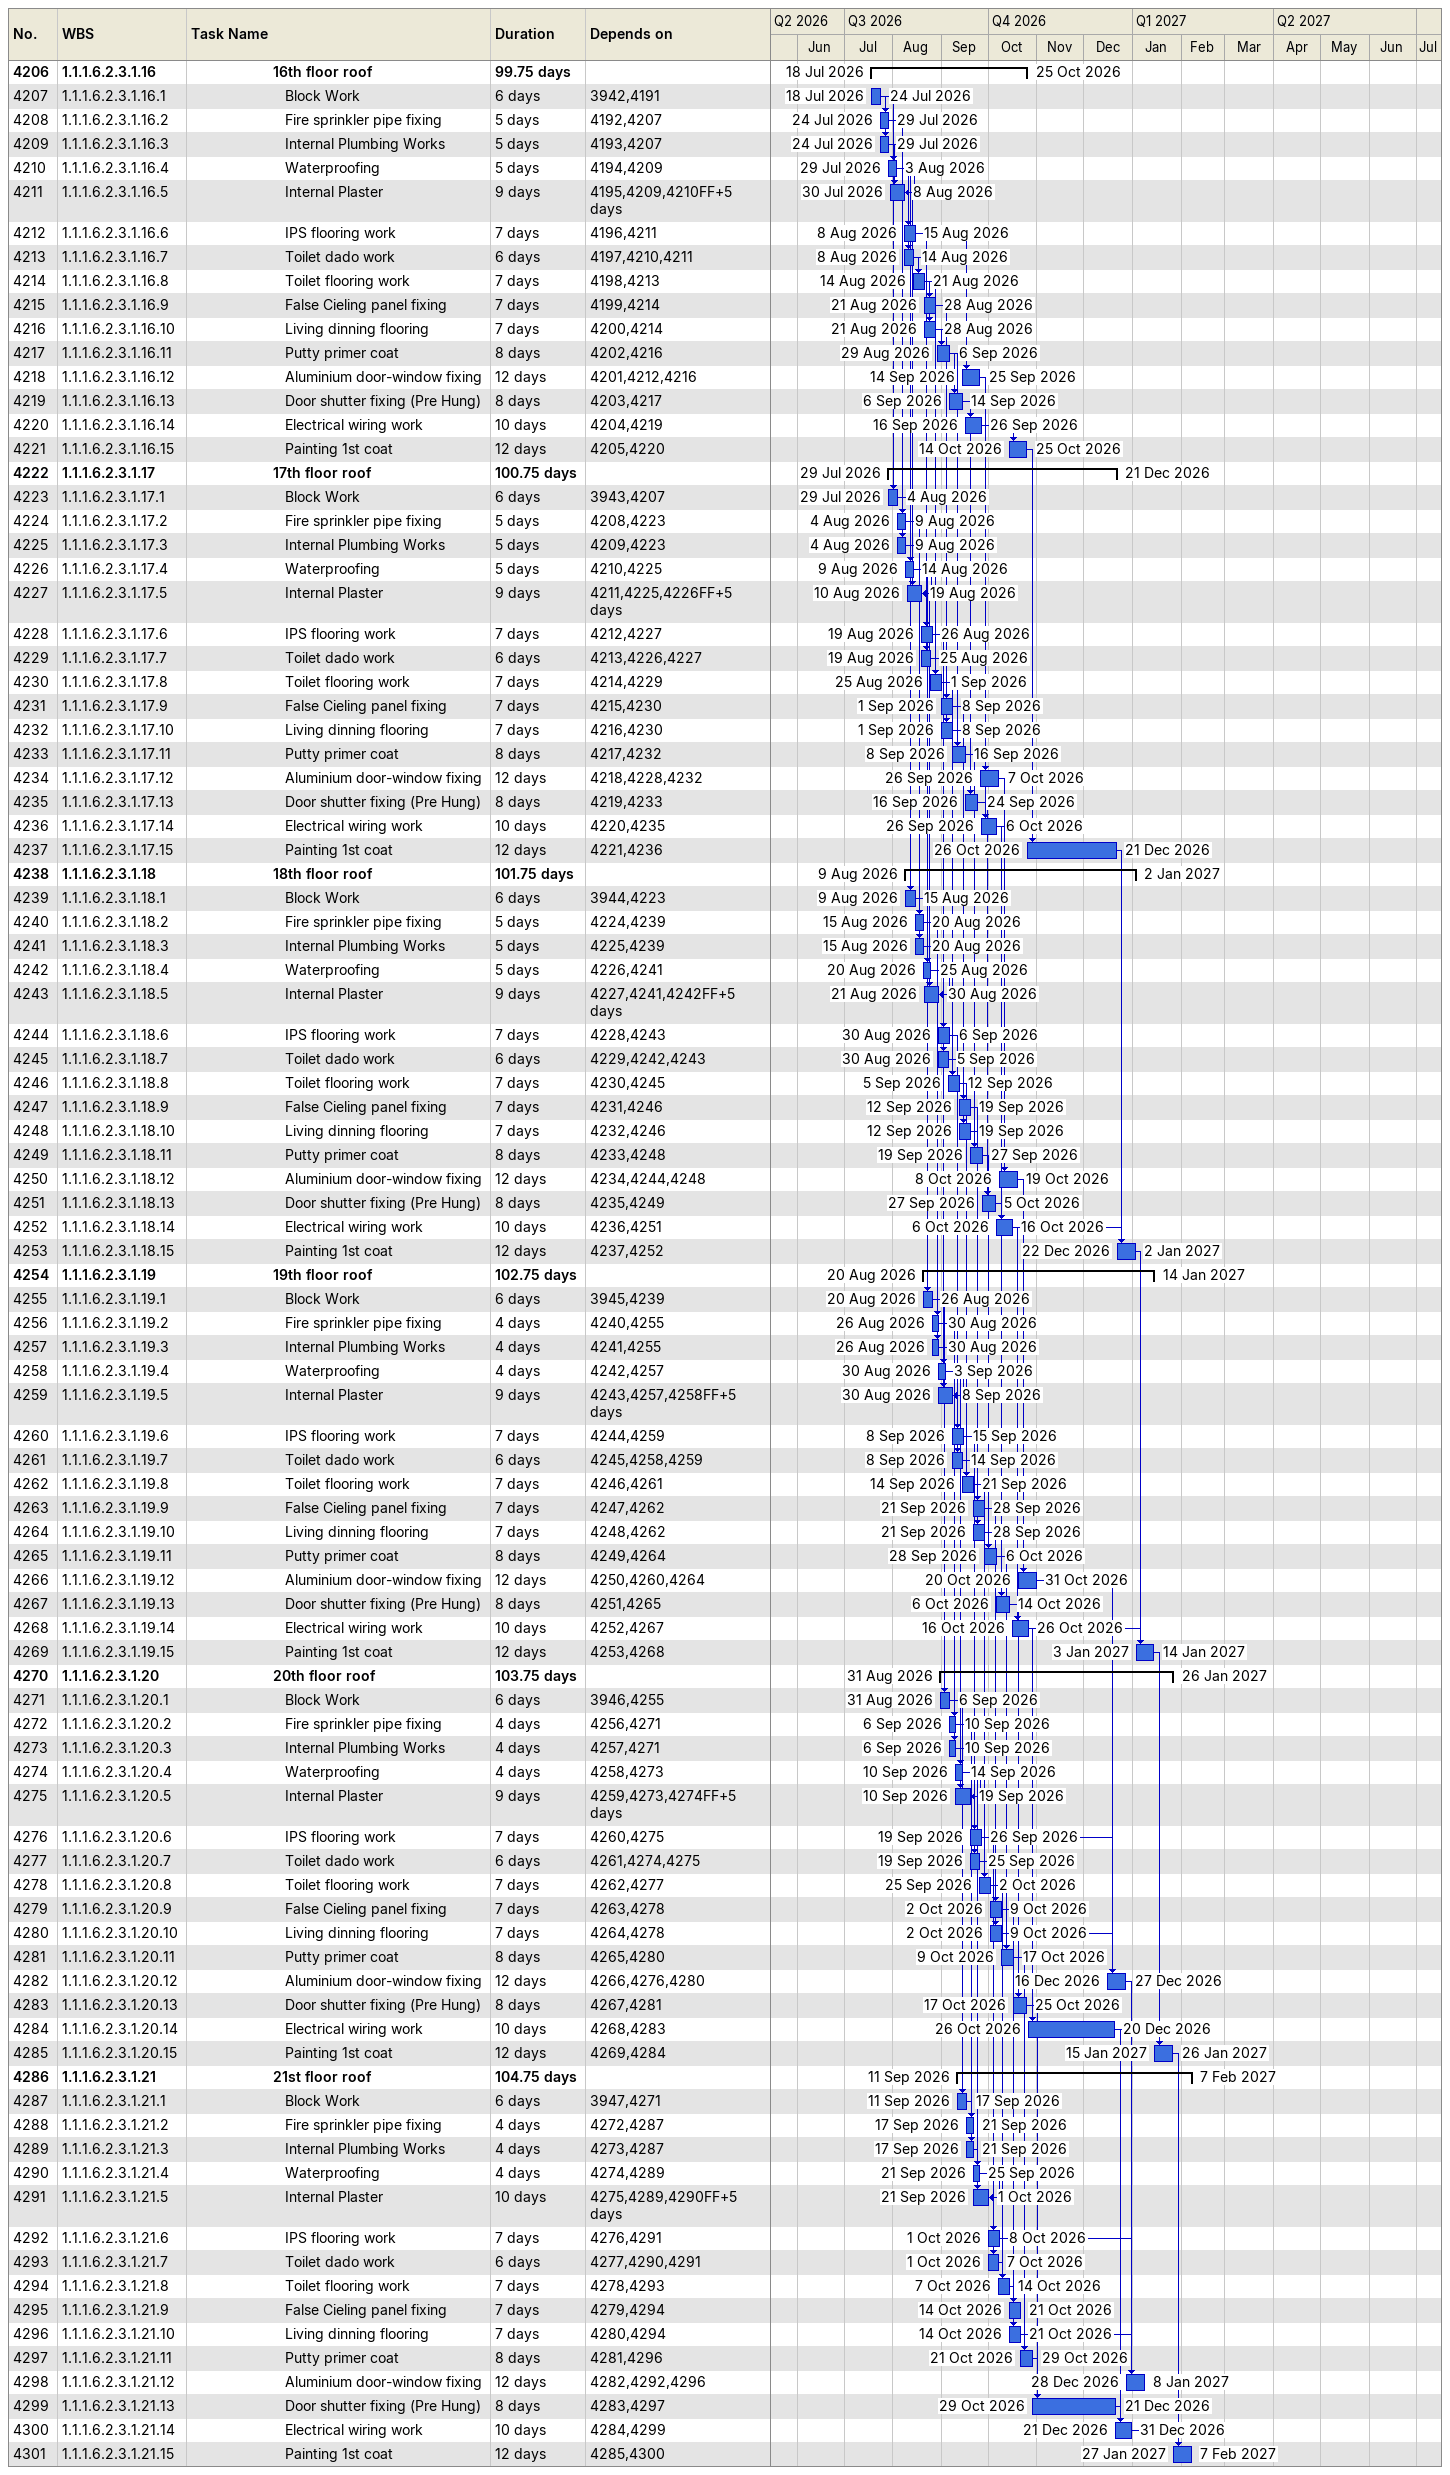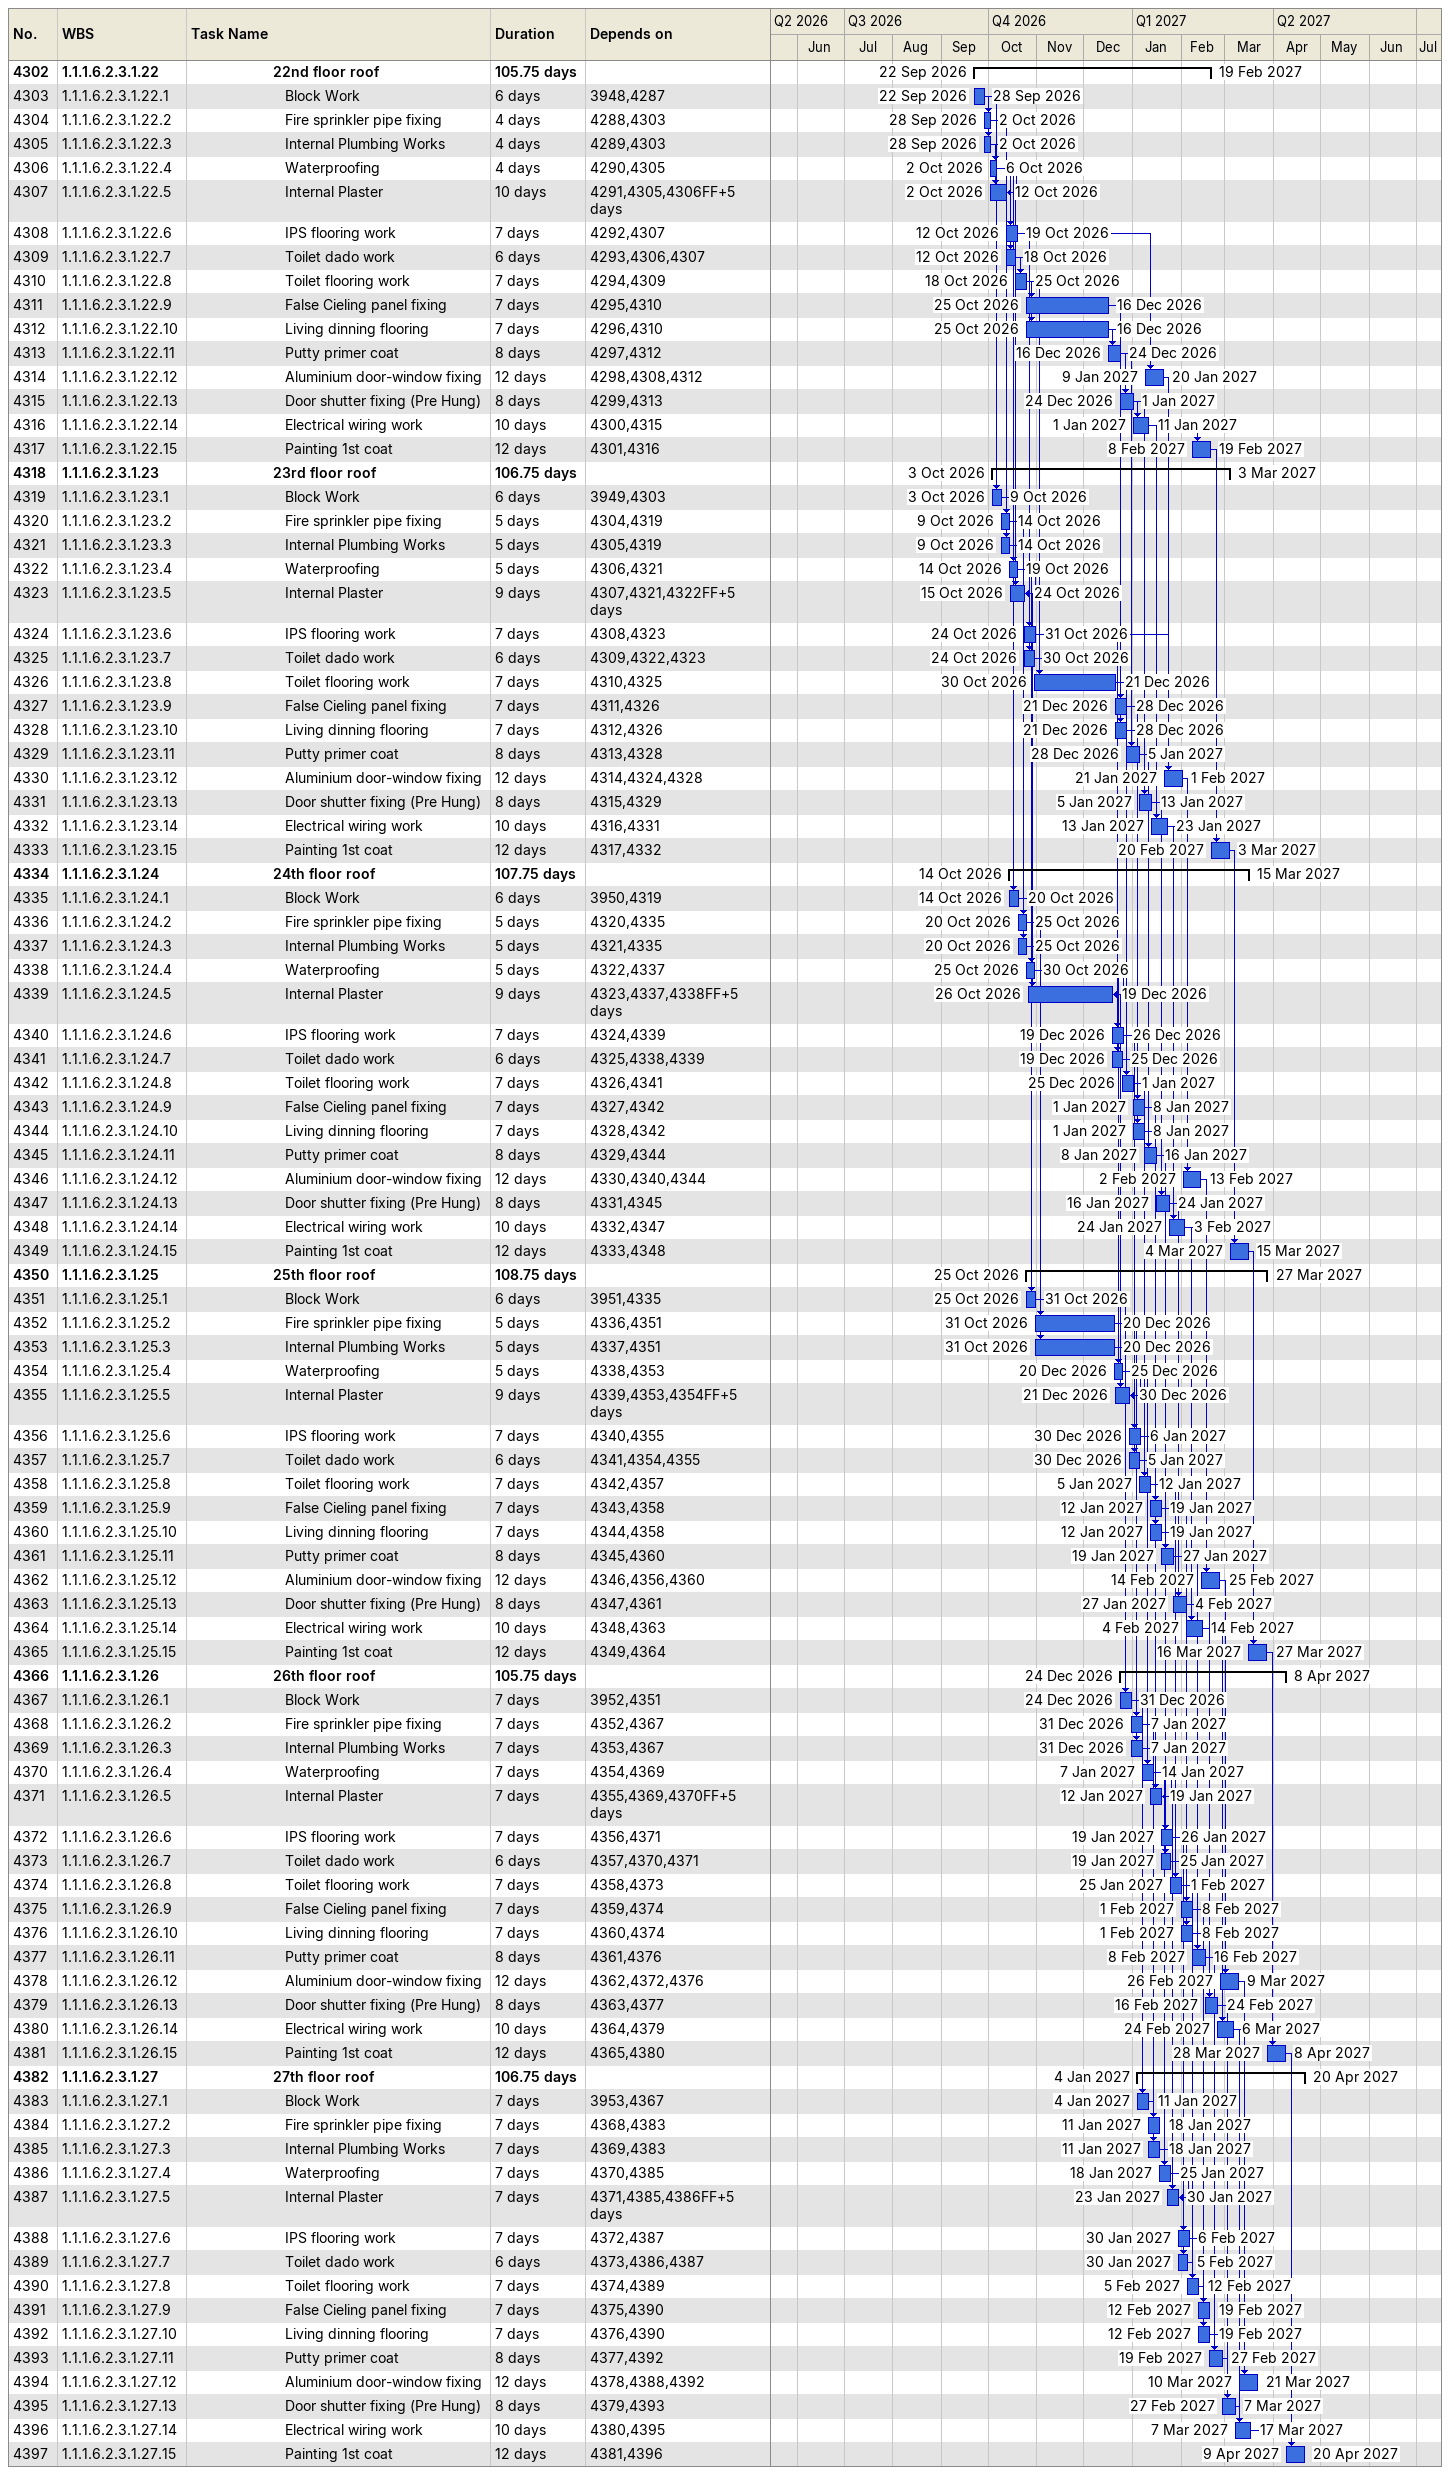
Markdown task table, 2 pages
| ID | WBS | Task | Duration | Start | Finish | Predecessors |
|---|---|---|---|---|---|---|
| 4206 | 1.1.1.6.2.3.1.16 | **16th floor roof** | 99.75d | 2026-07-18 | 2026-10-25 |  |
| 4207 | 1.1.1.6.2.3.1.16.1 | Block Work | 6d | 2026-07-18 | 2026-07-24 | 3942, 4191 |
| 4208 | 1.1.1.6.2.3.1.16.2 | Fire sprinkler pipe fixing | 5d | 2026-07-24 | 2026-07-29 | 4192, 4207 |
| 4209 | 1.1.1.6.2.3.1.16.3 | Internal Plumbing Works | 5d | 2026-07-24 | 2026-07-29 | 4193, 4207 |
| 4210 | 1.1.1.6.2.3.1.16.4 | Waterproofing | 5d | 2026-07-29 | 2026-08-03 | 4194, 4209 |
| 4211 | 1.1.1.6.2.3.1.16.5 | Internal Plaster | 9d | 2026-07-30 | 2026-08-08 | 4195, 4209, 4210FF+5d |
| 4212 | 1.1.1.6.2.3.1.16.6 | IPS flooring work | 7d | 2026-08-08 | 2026-08-15 | 4196, 4211 |
| 4213 | 1.1.1.6.2.3.1.16.7 | Toilet dado work | 6d | 2026-08-08 | 2026-08-14 | 4197, 4210, 4211 |
| 4214 | 1.1.1.6.2.3.1.16.8 | Toilet flooring work | 7d | 2026-08-14 | 2026-08-21 | 4198, 4213 |
| 4215 | 1.1.1.6.2.3.1.16.9 | False Cieling panel fixing | 7d | 2026-08-21 | 2026-08-28 | 4199, 4214 |
| 4216 | 1.1.1.6.2.3.1.16.10 | Living dinning flooring | 7d | 2026-08-21 | 2026-08-28 | 4200, 4214 |
| 4217 | 1.1.1.6.2.3.1.16.11 | Putty primer coat | 8d | 2026-08-29 | 2026-09-06 | 4202, 4216 |
| 4218 | 1.1.1.6.2.3.1.16.12 | Aluminium door-window fixing | 12d | 2026-09-14 | 2026-09-25 | 4201, 4212, 4216 |
| 4219 | 1.1.1.6.2.3.1.16.13 | Door shutter fixing (Pre Hung) | 8d | 2026-09-06 | 2026-09-14 | 4203, 4217 |
| 4220 | 1.1.1.6.2.3.1.16.14 | Electrical wiring work | 10d | 2026-09-16 | 2026-09-26 | 4204, 4219 |
| 4221 | 1.1.1.6.2.3.1.16.15 | Painting 1st coat | 12d | 2026-10-14 | 2026-10-25 | 4205, 4220 |
| 4222 | 1.1.1.6.2.3.1.17 | **17th floor roof** | 100.75d | 2026-07-29 | 2026-12-21 |  |
| 4223 | 1.1.1.6.2.3.1.17.1 | Block Work | 6d | 2026-07-29 | 2026-08-04 | 3943, 4207 |
| 4224 | 1.1.1.6.2.3.1.17.2 | Fire sprinkler pipe fixing | 5d | 2026-08-04 | 2026-08-09 | 4208, 4223 |
| 4225 | 1.1.1.6.2.3.1.17.3 | Internal Plumbing Works | 5d | 2026-08-04 | 2026-08-09 | 4209, 4223 |
| 4226 | 1.1.1.6.2.3.1.17.4 | Waterproofing | 5d | 2026-08-09 | 2026-08-14 | 4210, 4225 |
| 4227 | 1.1.1.6.2.3.1.17.5 | Internal Plaster | 9d | 2026-08-10 | 2026-08-19 | 4211, 4225, 4226FF+5d |
| 4228 | 1.1.1.6.2.3.1.17.6 | IPS flooring work | 7d | 2026-08-19 | 2026-08-26 | 4212, 4227 |
| 4229 | 1.1.1.6.2.3.1.17.7 | Toilet dado work | 6d | 2026-08-19 | 2026-08-25 | 4213, 4226, 4227 |
| 4230 | 1.1.1.6.2.3.1.17.8 | Toilet flooring work | 7d | 2026-08-25 | 2026-09-01 | 4214, 4229 |
| 4231 | 1.1.1.6.2.3.1.17.9 | False Cieling panel fixing | 7d | 2026-09-01 | 2026-09-08 | 4215, 4230 |
| 4232 | 1.1.1.6.2.3.1.17.10 | Living dinning flooring | 7d | 2026-09-01 | 2026-09-08 | 4216, 4230 |
| 4233 | 1.1.1.6.2.3.1.17.11 | Putty primer coat | 8d | 2026-09-08 | 2026-09-16 | 4217, 4232 |
| 4234 | 1.1.1.6.2.3.1.17.12 | Aluminium door-window fixing | 12d | 2026-09-26 | 2026-10-07 | 4218, 4228, 4232 |
| 4235 | 1.1.1.6.2.3.1.17.13 | Door shutter fixing (Pre Hung) | 8d | 2026-09-16 | 2026-09-24 | 4219, 4233 |
| 4236 | 1.1.1.6.2.3.1.17.14 | Electrical wiring work | 10d | 2026-09-26 | 2026-10-06 | 4220, 4235 |
| 4237 | 1.1.1.6.2.3.1.17.15 | Painting 1st coat | 12d | 2026-10-26 | 2026-12-21 | 4221, 4236 |
| 4238 | 1.1.1.6.2.3.1.18 | **18th floor roof** | 101.75d | 2026-08-09 | 2027-01-02 |  |
| 4239 | 1.1.1.6.2.3.1.18.1 | Block Work | 6d | 2026-08-09 | 2026-08-15 | 3944, 4223 |
| 4240 | 1.1.1.6.2.3.1.18.2 | Fire sprinkler pipe fixing | 5d | 2026-08-15 | 2026-08-20 | 4224, 4239 |
| 4241 | 1.1.1.6.2.3.1.18.3 | Internal Plumbing Works | 5d | 2026-08-15 | 2026-08-20 | 4225, 4239 |
| 4242 | 1.1.1.6.2.3.1.18.4 | Waterproofing | 5d | 2026-08-20 | 2026-08-25 | 4226, 4241 |
| 4243 | 1.1.1.6.2.3.1.18.5 | Internal Plaster | 9d | 2026-08-21 | 2026-08-30 | 4227, 4241, 4242FF+5d |
| 4244 | 1.1.1.6.2.3.1.18.6 | IPS flooring work | 7d | 2026-08-30 | 2026-09-06 | 4228, 4243 |
| 4245 | 1.1.1.6.2.3.1.18.7 | Toilet dado work | 6d | 2026-08-30 | 2026-09-05 | 4229, 4242, 4243 |
| 4246 | 1.1.1.6.2.3.1.18.8 | Toilet flooring work | 7d | 2026-09-05 | 2026-09-12 | 4230, 4245 |
| 4247 | 1.1.1.6.2.3.1.18.9 | False Cieling panel fixing | 7d | 2026-09-12 | 2026-09-19 | 4231, 4246 |
| 4248 | 1.1.1.6.2.3.1.18.10 | Living dinning flooring | 7d | 2026-09-12 | 2026-09-19 | 4232, 4246 |
| 4249 | 1.1.1.6.2.3.1.18.11 | Putty primer coat | 8d | 2026-09-19 | 2026-09-27 | 4233, 4248 |
| 4250 | 1.1.1.6.2.3.1.18.12 | Aluminium door-window fixing | 12d | 2026-10-08 | 2026-10-19 | 4234, 4244, 4248 |
| 4251 | 1.1.1.6.2.3.1.18.13 | Door shutter fixing (Pre Hung) | 8d | 2026-09-27 | 2026-10-05 | 4235, 4249 |
| 4252 | 1.1.1.6.2.3.1.18.14 | Electrical wiring work | 10d | 2026-10-06 | 2026-10-16 | 4236, 4251 |
| 4253 | 1.1.1.6.2.3.1.18.15 | Painting 1st coat | 12d | 2026-12-22 | 2027-01-02 | 4237, 4252 |
| 4254 | 1.1.1.6.2.3.1.19 | **19th floor roof** | 102.75d | 2026-08-20 | 2027-01-14 |  |
| 4255 | 1.1.1.6.2.3.1.19.1 | Block Work | 6d | 2026-08-20 | 2026-08-26 | 3945, 4239 |
| 4256 | 1.1.1.6.2.3.1.19.2 | Fire sprinkler pipe fixing | 4d | 2026-08-26 | 2026-08-30 | 4240, 4255 |
| 4257 | 1.1.1.6.2.3.1.19.3 | Internal Plumbing Works | 4d | 2026-08-26 | 2026-08-30 | 4241, 4255 |
| 4258 | 1.1.1.6.2.3.1.19.4 | Waterproofing | 4d | 2026-08-30 | 2026-09-03 | 4242, 4257 |
| 4259 | 1.1.1.6.2.3.1.19.5 | Internal Plaster | 9d | 2026-08-30 | 2026-09-08 | 4243, 4257, 4258FF+5d |
| 4260 | 1.1.1.6.2.3.1.19.6 | IPS flooring work | 7d | 2026-09-08 | 2026-09-15 | 4244, 4259 |
| 4261 | 1.1.1.6.2.3.1.19.7 | Toilet dado work | 6d | 2026-09-08 | 2026-09-14 | 4245, 4258, 4259 |
| 4262 | 1.1.1.6.2.3.1.19.8 | Toilet flooring work | 7d | 2026-09-14 | 2026-09-21 | 4246, 4261 |
| 4263 | 1.1.1.6.2.3.1.19.9 | False Cieling panel fixing | 7d | 2026-09-21 | 2026-09-28 | 4247, 4262 |
| 4264 | 1.1.1.6.2.3.1.19.10 | Living dinning flooring | 7d | 2026-09-21 | 2026-09-28 | 4248, 4262 |
| 4265 | 1.1.1.6.2.3.1.19.11 | Putty primer coat | 8d | 2026-09-28 | 2026-10-06 | 4249, 4264 |
| 4266 | 1.1.1.6.2.3.1.19.12 | Aluminium door-window fixing | 12d | 2026-10-20 | 2026-10-31 | 4250, 4260, 4264 |
| 4267 | 1.1.1.6.2.3.1.19.13 | Door shutter fixing (Pre Hung) | 8d | 2026-10-06 | 2026-10-14 | 4251, 4265 |
| 4268 | 1.1.1.6.2.3.1.19.14 | Electrical wiring work | 10d | 2026-10-16 | 2026-10-26 | 4252, 4267 |
| 4269 | 1.1.1.6.2.3.1.19.15 | Painting 1st coat | 12d | 2027-01-03 | 2027-01-14 | 4253, 4268 |
| 4270 | 1.1.1.6.2.3.1.20 | **20th floor roof** | 103.75d | 2026-08-31 | 2027-01-26 |  |
| 4271 | 1.1.1.6.2.3.1.20.1 | Block Work | 6d | 2026-08-31 | 2026-09-06 | 3946, 4255 |
| 4272 | 1.1.1.6.2.3.1.20.2 | Fire sprinkler pipe fixing | 4d | 2026-09-06 | 2026-09-10 | 4256, 4271 |
| 4273 | 1.1.1.6.2.3.1.20.3 | Internal Plumbing Works | 4d | 2026-09-06 | 2026-09-10 | 4257, 4271 |
| 4274 | 1.1.1.6.2.3.1.20.4 | Waterproofing | 4d | 2026-09-10 | 2026-09-14 | 4258, 4273 |
| 4275 | 1.1.1.6.2.3.1.20.5 | Internal Plaster | 9d | 2026-09-10 | 2026-09-19 | 4259, 4273, 4274FF+5d |
| 4276 | 1.1.1.6.2.3.1.20.6 | IPS flooring work | 7d | 2026-09-19 | 2026-09-26 | 4260, 4275 |
| 4277 | 1.1.1.6.2.3.1.20.7 | Toilet dado work | 6d | 2026-09-19 | 2026-09-25 | 4261, 4274, 4275 |
| 4278 | 1.1.1.6.2.3.1.20.8 | Toilet flooring work | 7d | 2026-09-25 | 2026-10-02 | 4262, 4277 |
| 4279 | 1.1.1.6.2.3.1.20.9 | False Cieling panel fixing | 7d | 2026-10-02 | 2026-10-09 | 4263, 4278 |
| 4280 | 1.1.1.6.2.3.1.20.10 | Living dinning flooring | 7d | 2026-10-02 | 2026-10-09 | 4264, 4278 |
| 4281 | 1.1.1.6.2.3.1.20.11 | Putty primer coat | 8d | 2026-10-09 | 2026-10-17 | 4265, 4280 |
| 4282 | 1.1.1.6.2.3.1.20.12 | Aluminium door-window fixing | 12d | 2026-12-16 | 2026-12-27 | 4266, 4276, 4280 |
| 4283 | 1.1.1.6.2.3.1.20.13 | Door shutter fixing (Pre Hung) | 8d | 2026-10-17 | 2026-10-25 | 4267, 4281 |
| 4284 | 1.1.1.6.2.3.1.20.14 | Electrical wiring work | 10d | 2026-10-26 | 2026-12-20 | 4268, 4283 |
| 4285 | 1.1.1.6.2.3.1.20.15 | Painting 1st coat | 12d | 2027-01-15 | 2027-01-26 | 4269, 4284 |
| 4286 | 1.1.1.6.2.3.1.21 | **21st floor roof** | 104.75d | 2026-09-11 | 2027-02-07 |  |
| 4287 | 1.1.1.6.2.3.1.21.1 | Block Work | 6d | 2026-09-11 | 2026-09-17 | 3947, 4271 |
| 4288 | 1.1.1.6.2.3.1.21.2 | Fire sprinkler pipe fixing | 4d | 2026-09-17 | 2026-09-21 | 4272, 4287 |
| 4289 | 1.1.1.6.2.3.1.21.3 | Internal Plumbing Works | 4d | 2026-09-17 | 2026-09-21 | 4273, 4287 |
| 4290 | 1.1.1.6.2.3.1.21.4 | Waterproofing | 4d | 2026-09-21 | 2026-09-25 | 4274, 4289 |
| 4291 | 1.1.1.6.2.3.1.21.5 | Internal Plaster | 10d | 2026-09-21 | 2026-10-01 | 4275, 4289, 4290FF+5d |
| 4292 | 1.1.1.6.2.3.1.21.6 | IPS flooring work | 7d | 2026-10-01 | 2026-10-08 | 4276, 4291 |
| 4293 | 1.1.1.6.2.3.1.21.7 | Toilet dado work | 6d | 2026-10-01 | 2026-10-07 | 4277, 4290, 4291 |
| 4294 | 1.1.1.6.2.3.1.21.8 | Toilet flooring work | 7d | 2026-10-07 | 2026-10-14 | 4278, 4293 |
| 4295 | 1.1.1.6.2.3.1.21.9 | False Cieling panel fixing | 7d | 2026-10-14 | 2026-10-21 | 4279, 4294 |
| 4296 | 1.1.1.6.2.3.1.21.10 | Living dinning flooring | 7d | 2026-10-14 | 2026-10-21 | 4280, 4294 |
| 4297 | 1.1.1.6.2.3.1.21.11 | Putty primer coat | 8d | 2026-10-21 | 2026-10-29 | 4281, 4296 |
| 4298 | 1.1.1.6.2.3.1.21.12 | Aluminium door-window fixing | 12d | 2026-12-28 | 2027-01-08 | 4282, 4292, 4296 |
| 4299 | 1.1.1.6.2.3.1.21.13 | Door shutter fixing (Pre Hung) | 8d | 2026-10-29 | 2026-12-21 | 4283, 4297 |
| 4300 | 1.1.1.6.2.3.1.21.14 | Electrical wiring work | 10d | 2026-12-21 | 2026-12-31 | 4284, 4299 |
| 4301 | 1.1.1.6.2.3.1.21.15 | Painting 1st coat | 12d | 2027-01-27 | 2027-02-07 | 4285, 4300 |
| 4302 | 1.1.1.6.2.3.1.22 | **22nd floor roof** | 105.75d | 2026-09-22 | 2027-02-19 |  |
| 4303 | 1.1.1.6.2.3.1.22.1 | Block Work | 6d | 2026-09-22 | 2026-09-28 | 3948, 4287 |
| 4304 | 1.1.1.6.2.3.1.22.2 | Fire sprinkler pipe fixing | 4d | 2026-09-28 | 2026-10-02 | 4288, 4303 |
| 4305 | 1.1.1.6.2.3.1.22.3 | Internal Plumbing Works | 4d | 2026-09-28 | 2026-10-02 | 4289, 4303 |
| 4306 | 1.1.1.6.2.3.1.22.4 | Waterproofing | 4d | 2026-10-02 | 2026-10-06 | 4290, 4305 |
| 4307 | 1.1.1.6.2.3.1.22.5 | Internal Plaster | 10d | 2026-10-02 | 2026-10-12 | 4291, 4305, 4306FF+5d |
| 4308 | 1.1.1.6.2.3.1.22.6 | IPS flooring work | 7d | 2026-10-12 | 2026-10-19 | 4292, 4307 |
| 4309 | 1.1.1.6.2.3.1.22.7 | Toilet dado work | 6d | 2026-10-12 | 2026-10-18 | 4293, 4306, 4307 |
| 4310 | 1.1.1.6.2.3.1.22.8 | Toilet flooring work | 7d | 2026-10-18 | 2026-10-25 | 4294, 4309 |
| 4311 | 1.1.1.6.2.3.1.22.9 | False Cieling panel fixing | 7d | 2026-10-25 | 2026-12-16 | 4295, 4310 |
| 4312 | 1.1.1.6.2.3.1.22.10 | Living dinning flooring | 7d | 2026-10-25 | 2026-12-16 | 4296, 4310 |
| 4313 | 1.1.1.6.2.3.1.22.11 | Putty primer coat | 8d | 2026-12-16 | 2026-12-24 | 4297, 4312 |
| 4314 | 1.1.1.6.2.3.1.22.12 | Aluminium door-window fixing | 12d | 2027-01-09 | 2027-01-20 | 4298, 4308, 4312 |
| 4315 | 1.1.1.6.2.3.1.22.13 | Door shutter fixing (Pre Hung) | 8d | 2026-12-24 | 2027-01-01 | 4299, 4313 |
| 4316 | 1.1.1.6.2.3.1.22.14 | Electrical wiring work | 10d | 2027-01-01 | 2027-01-11 | 4300, 4315 |
| 4317 | 1.1.1.6.2.3.1.22.15 | Painting 1st coat | 12d | 2027-02-08 | 2027-02-19 | 4301, 4316 |
| 4318 | 1.1.1.6.2.3.1.23 | **23rd floor roof** | 106.75d | 2026-10-03 | 2027-03-03 |  |
| 4319 | 1.1.1.6.2.3.1.23.1 | Block Work | 6d | 2026-10-03 | 2026-10-09 | 3949, 4303 |
| 4320 | 1.1.1.6.2.3.1.23.2 | Fire sprinkler pipe fixing | 5d | 2026-10-09 | 2026-10-14 | 4304, 4319 |
| 4321 | 1.1.1.6.2.3.1.23.3 | Internal Plumbing Works | 5d | 2026-10-09 | 2026-10-14 | 4305, 4319 |
| 4322 | 1.1.1.6.2.3.1.23.4 | Waterproofing | 5d | 2026-10-14 | 2026-10-19 | 4306, 4321 |
| 4323 | 1.1.1.6.2.3.1.23.5 | Internal Plaster | 9d | 2026-10-15 | 2026-10-24 | 4307, 4321, 4322FF+5d |
| 4324 | 1.1.1.6.2.3.1.23.6 | IPS flooring work | 7d | 2026-10-24 | 2026-10-31 | 4308, 4323 |
| 4325 | 1.1.1.6.2.3.1.23.7 | Toilet dado work | 6d | 2026-10-24 | 2026-10-30 | 4309, 4322, 4323 |
| 4326 | 1.1.1.6.2.3.1.23.8 | Toilet flooring work | 7d | 2026-10-30 | 2026-12-21 | 4310, 4325 |
| 4327 | 1.1.1.6.2.3.1.23.9 | False Cieling panel fixing | 7d | 2026-12-21 | 2026-12-28 | 4311, 4326 |
| 4328 | 1.1.1.6.2.3.1.23.10 | Living dinning flooring | 7d | 2026-12-21 | 2026-12-28 | 4312, 4326 |
| 4329 | 1.1.1.6.2.3.1.23.11 | Putty primer coat | 8d | 2026-12-28 | 2027-01-05 | 4313, 4328 |
| 4330 | 1.1.1.6.2.3.1.23.12 | Aluminium door-window fixing | 12d | 2027-01-21 | 2027-02-01 | 4314, 4324, 4328 |
| 4331 | 1.1.1.6.2.3.1.23.13 | Door shutter fixing (Pre Hung) | 8d | 2027-01-05 | 2027-01-13 | 4315, 4329 |
| 4332 | 1.1.1.6.2.3.1.23.14 | Electrical wiring work | 10d | 2027-01-13 | 2027-01-23 | 4316, 4331 |
| 4333 | 1.1.1.6.2.3.1.23.15 | Painting 1st coat | 12d | 2027-02-20 | 2027-03-03 | 4317, 4332 |
| 4334 | 1.1.1.6.2.3.1.24 | **24th floor roof** | 107.75d | 2026-10-14 | 2027-03-15 |  |
| 4335 | 1.1.1.6.2.3.1.24.1 | Block Work | 6d | 2026-10-14 | 2026-10-20 | 3950, 4319 |
| 4336 | 1.1.1.6.2.3.1.24.2 | Fire sprinkler pipe fixing | 5d | 2026-10-20 | 2026-10-25 | 4320, 4335 |
| 4337 | 1.1.1.6.2.3.1.24.3 | Internal Plumbing Works | 5d | 2026-10-20 | 2026-10-25 | 4321, 4335 |
| 4338 | 1.1.1.6.2.3.1.24.4 | Waterproofing | 5d | 2026-10-25 | 2026-10-30 | 4322, 4337 |
| 4339 | 1.1.1.6.2.3.1.24.5 | Internal Plaster | 9d | 2026-10-26 | 2026-12-19 | 4323, 4337, 4338FF+5d |
| 4340 | 1.1.1.6.2.3.1.24.6 | IPS flooring work | 7d | 2026-12-19 | 2026-12-26 | 4324, 4339 |
| 4341 | 1.1.1.6.2.3.1.24.7 | Toilet dado work | 6d | 2026-12-19 | 2026-12-25 | 4325, 4338, 4339 |
| 4342 | 1.1.1.6.2.3.1.24.8 | Toilet flooring work | 7d | 2026-12-25 | 2027-01-01 | 4326, 4341 |
| 4343 | 1.1.1.6.2.3.1.24.9 | False Cieling panel fixing | 7d | 2027-01-01 | 2027-01-08 | 4327, 4342 |
| 4344 | 1.1.1.6.2.3.1.24.10 | Living dinning flooring | 7d | 2027-01-01 | 2027-01-08 | 4328, 4342 |
| 4345 | 1.1.1.6.2.3.1.24.11 | Putty primer coat | 8d | 2027-01-08 | 2027-01-16 | 4329, 4344 |
| 4346 | 1.1.1.6.2.3.1.24.12 | Aluminium door-window fixing | 12d | 2027-02-02 | 2027-02-13 | 4330, 4340, 4344 |
| 4347 | 1.1.1.6.2.3.1.24.13 | Door shutter fixing (Pre Hung) | 8d | 2027-01-16 | 2027-01-24 | 4331, 4345 |
| 4348 | 1.1.1.6.2.3.1.24.14 | Electrical wiring work | 10d | 2027-01-24 | 2027-02-03 | 4332, 4347 |
| 4349 | 1.1.1.6.2.3.1.24.15 | Painting 1st coat | 12d | 2027-03-04 | 2027-03-15 | 4333, 4348 |
| 4350 | 1.1.1.6.2.3.1.25 | **25th floor roof** | 108.75d | 2026-10-25 | 2027-03-27 |  |
| 4351 | 1.1.1.6.2.3.1.25.1 | Block Work | 6d | 2026-10-25 | 2026-10-31 | 3951, 4335 |
| 4352 | 1.1.1.6.2.3.1.25.2 | Fire sprinkler pipe fixing | 5d | 2026-10-31 | 2026-12-20 | 4336, 4351 |
| 4353 | 1.1.1.6.2.3.1.25.3 | Internal Plumbing Works | 5d | 2026-10-31 | 2026-12-20 | 4337, 4351 |
| 4354 | 1.1.1.6.2.3.1.25.4 | Waterproofing | 5d | 2026-12-20 | 2026-12-25 | 4338, 4353 |
| 4355 | 1.1.1.6.2.3.1.25.5 | Internal Plaster | 9d | 2026-12-21 | 2026-12-30 | 4339, 4353, 4354FF+5d |
| 4356 | 1.1.1.6.2.3.1.25.6 | IPS flooring work | 7d | 2026-12-30 | 2027-01-06 | 4340, 4355 |
| 4357 | 1.1.1.6.2.3.1.25.7 | Toilet dado work | 6d | 2026-12-30 | 2027-01-05 | 4341, 4354, 4355 |
| 4358 | 1.1.1.6.2.3.1.25.8 | Toilet flooring work | 7d | 2027-01-05 | 2027-01-12 | 4342, 4357 |
| 4359 | 1.1.1.6.2.3.1.25.9 | False Cieling panel fixing | 7d | 2027-01-12 | 2027-01-19 | 4343, 4358 |
| 4360 | 1.1.1.6.2.3.1.25.10 | Living dinning flooring | 7d | 2027-01-12 | 2027-01-19 | 4344, 4358 |
| 4361 | 1.1.1.6.2.3.1.25.11 | Putty primer coat | 8d | 2027-01-19 | 2027-01-27 | 4345, 4360 |
| 4362 | 1.1.1.6.2.3.1.25.12 | Aluminium door-window fixing | 12d | 2027-02-14 | 2027-02-25 | 4346, 4356, 4360 |
| 4363 | 1.1.1.6.2.3.1.25.13 | Door shutter fixing (Pre Hung) | 8d | 2027-01-27 | 2027-02-04 | 4347, 4361 |
| 4364 | 1.1.1.6.2.3.1.25.14 | Electrical wiring work | 10d | 2027-02-04 | 2027-02-14 | 4348, 4363 |
| 4365 | 1.1.1.6.2.3.1.25.15 | Painting 1st coat | 12d | 2027-03-16 | 2027-03-27 | 4349, 4364 |
| 4366 | 1.1.1.6.2.3.1.26 | **26th floor roof** | 105.75d | 2026-12-24 | 2027-04-08 |  |
| 4367 | 1.1.1.6.2.3.1.26.1 | Block Work | 7d | 2026-12-24 | 2026-12-31 | 3952, 4351 |
| 4368 | 1.1.1.6.2.3.1.26.2 | Fire sprinkler pipe fixing | 7d | 2026-12-31 | 2027-01-07 | 4352, 4367 |
| 4369 | 1.1.1.6.2.3.1.26.3 | Internal Plumbing Works | 7d | 2026-12-31 | 2027-01-07 | 4353, 4367 |
| 4370 | 1.1.1.6.2.3.1.26.4 | Waterproofing | 7d | 2027-01-07 | 2027-01-14 | 4354, 4369 |
| 4371 | 1.1.1.6.2.3.1.26.5 | Internal Plaster | 7d | 2027-01-12 | 2027-01-19 | 4355, 4369, 4370FF+5d |
| 4372 | 1.1.1.6.2.3.1.26.6 | IPS flooring work | 7d | 2027-01-19 | 2027-01-26 | 4356, 4371 |
| 4373 | 1.1.1.6.2.3.1.26.7 | Toilet dado work | 6d | 2027-01-19 | 2027-01-25 | 4357, 4370, 4371 |
| 4374 | 1.1.1.6.2.3.1.26.8 | Toilet flooring work | 7d | 2027-01-25 | 2027-02-01 | 4358, 4373 |
| 4375 | 1.1.1.6.2.3.1.26.9 | False Cieling panel fixing | 7d | 2027-02-01 | 2027-02-08 | 4359, 4374 |
| 4376 | 1.1.1.6.2.3.1.26.10 | Living dinning flooring | 7d | 2027-02-01 | 2027-02-08 | 4360, 4374 |
| 4377 | 1.1.1.6.2.3.1.26.11 | Putty primer coat | 8d | 2027-02-08 | 2027-02-16 | 4361, 4376 |
| 4378 | 1.1.1.6.2.3.1.26.12 | Aluminium door-window fixing | 12d | 2027-02-26 | 2027-03-09 | 4362, 4372, 4376 |
| 4379 | 1.1.1.6.2.3.1.26.13 | Door shutter fixing (Pre Hung) | 8d | 2027-02-16 | 2027-02-24 | 4363, 4377 |
| 4380 | 1.1.1.6.2.3.1.26.14 | Electrical wiring work | 10d | 2027-02-24 | 2027-03-06 | 4364, 4379 |
| 4381 | 1.1.1.6.2.3.1.26.15 | Painting 1st coat | 12d | 2027-03-28 | 2027-04-08 | 4365, 4380 |
| 4382 | 1.1.1.6.2.3.1.27 | **27th floor roof** | 106.75d | 2027-01-04 | 2027-04-20 |  |
| 4383 | 1.1.1.6.2.3.1.27.1 | Block Work | 7d | 2027-01-04 | 2027-01-11 | 3953, 4367 |
| 4384 | 1.1.1.6.2.3.1.27.2 | Fire sprinkler pipe fixing | 7d | 2027-01-11 | 2027-01-18 | 4368, 4383 |
| 4385 | 1.1.1.6.2.3.1.27.3 | Internal Plumbing Works | 7d | 2027-01-11 | 2027-01-18 | 4369, 4383 |
| 4386 | 1.1.1.6.2.3.1.27.4 | Waterproofing | 7d | 2027-01-18 | 2027-01-25 | 4370, 4385 |
| 4387 | 1.1.1.6.2.3.1.27.5 | Internal Plaster | 7d | 2027-01-23 | 2027-01-30 | 4371, 4385, 4386FF+5d |
| 4388 | 1.1.1.6.2.3.1.27.6 | IPS flooring work | 7d | 2027-01-30 | 2027-02-06 | 4372, 4387 |
| 4389 | 1.1.1.6.2.3.1.27.7 | Toilet dado work | 6d | 2027-01-30 | 2027-02-05 | 4373, 4386, 4387 |
| 4390 | 1.1.1.6.2.3.1.27.8 | Toilet flooring work | 7d | 2027-02-05 | 2027-02-12 | 4374, 4389 |
| 4391 | 1.1.1.6.2.3.1.27.9 | False Cieling panel fixing | 7d | 2027-02-12 | 2027-02-19 | 4375, 4390 |
| 4392 | 1.1.1.6.2.3.1.27.10 | Living dinning flooring | 7d | 2027-02-12 | 2027-02-19 | 4376, 4390 |
| 4393 | 1.1.1.6.2.3.1.27.11 | Putty primer coat | 8d | 2027-02-19 | 2027-02-27 | 4377, 4392 |
| 4394 | 1.1.1.6.2.3.1.27.12 | Aluminium door-window fixing | 12d | 2027-03-10 | 2027-03-21 | 4378, 4388, 4392 |
| 4395 | 1.1.1.6.2.3.1.27.13 | Door shutter fixing (Pre Hung) | 8d | 2027-02-27 | 2027-03-07 | 4379, 4393 |
| 4396 | 1.1.1.6.2.3.1.27.14 | Electrical wiring work | 10d | 2027-03-07 | 2027-03-17 | 4380, 4395 |
| 4397 | 1.1.1.6.2.3.1.27.15 | Painting 1st coat | 12d | 2027-04-09 | 2027-04-20 | 4381, 4396 |
